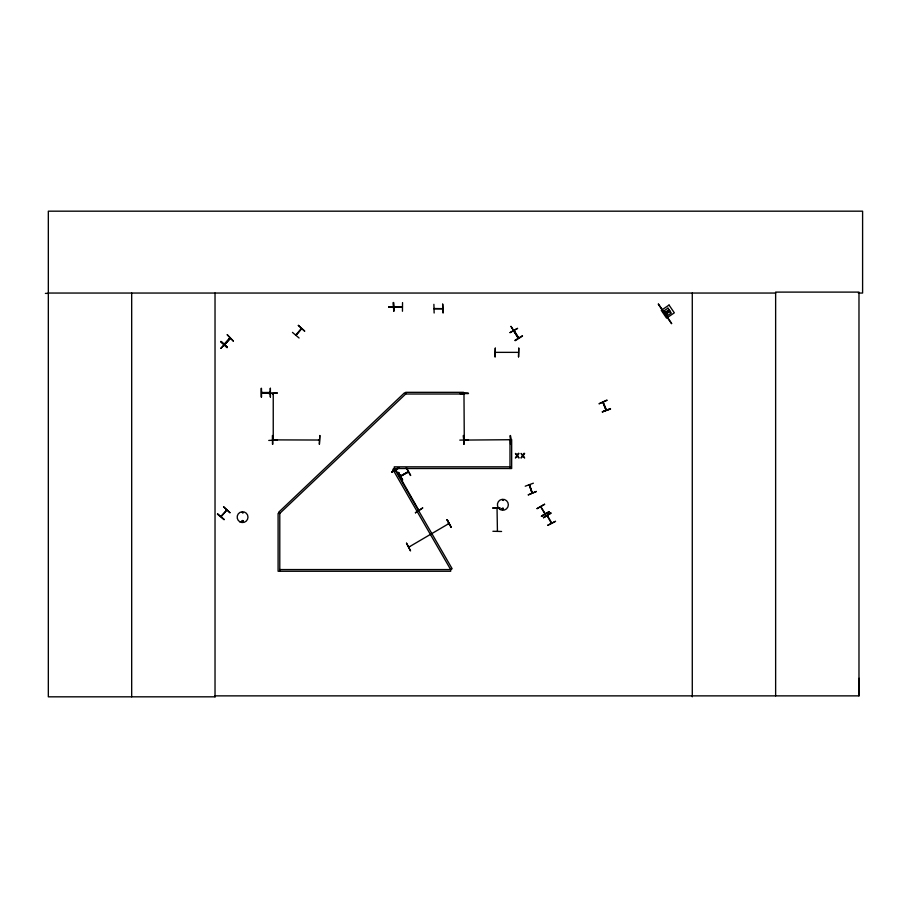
<?xml version="1.0" encoding="UTF-8"?>
<svg xmlns="http://www.w3.org/2000/svg" width="908" height="908" viewBox="0 0 908 908"><rect width="100%" height="100%" fill="white"/><g stroke="black" fill="none" stroke-linecap="round" stroke-linejoin="round"><path stroke-width="1.36" d="M393.357 302.546L393.766 311.228L393.323 302.546M393.709 311.228L393.686 302.557M402.448 311.262L402.539 302.591M858.355 293.046L862.6 293.046L862.6 211.178L48.328 211.178L48.328 696.822L215.151 696.822L215.037 695.869L858.979 695.869L859.104 678.31M606.09 410.257L602.889 402.187M529.466 484.713L532.043 492.919L529.239 484.849M464.329 394.288L463.977 393.505L464.283 439.971M243.038 512.77L242.164 512.407L242.947 512.861M243.333 521.408C241.358 518.207 242.288 524.404 243.253 520.817M502.056 508.594C503.509 511.613 503.963 506.516 502.192 508.423M503.441 508.968L502.362 508.525L503.236 509.184M409.678 546.559L408.884 547.07L448.927 523.553M408.305 472.024L400.655 475.974L401.642 475.758M407.431 472.523L408.135 472.115M408.157 472.035L400.848 476.257M273.297 394.288L273.285 393.686M226.728 510.114L220.95 516.3M497.051 508.457L497.425 531.248M229.338 338.661C233.787 334.382 213.925 355.732 230.155 338.355M514.166 331.636L514.2 330.625M518.752 337.912L518.286 337.095M395.604 470.094L396.047 470.843M395.877 470.741L395.899 469.879L418.792 510.251M418.35 509.604L418.997 509.921M540.725 506.743L544.982 514.098M545.288 513.78L540.759 506.721M242.13 520.942C243.015 523.428 243.083 518.99 242.13 521.464M502.533 499.922L503.282 500.49L502.499 500.036M434.047 308.527L442.639 308.652M602.912 402.38L606.101 410.2M261.629 392.551L262.594 392.54M296.53 334.609L295.668 334.961L301.433 328.821M301.399 328.787L295.951 335.279L301.558 328.673M269.336 392.494L270.312 392.937M272.899 439.722L273.773 440.017M463.931 439.722L464.771 439.688M509.615 440.074L510.398 439.722L463.954 440.074M402.46 306.779L393.97 306.654M529.205 484.997L532.372 492.885M396.297 470.696L395.865 469.947M418.282 509.536L418.736 510.171L418.35 509.501M224.117 344.223L229.928 338.026M408.736 546.673L409.565 546.73M261.72 392.551L270.187 392.46M269.517 392.449L270.3 392.789L261.652 392.892M319.241 439.688L318.492 440.108L319.355 439.722M292.455 332.385L299.072 338.003M298.346 325.37L304.759 331.216L298.323 325.393M224.276 519.467L217.704 513.803M221.234 516.618L226.796 510.092M221.007 341.431L227.329 347.367M224.719 343.587L224.06 344.291M301.093 328.537L300.957 329.286M669.082 309.798L667.584 310.82L668.674 312.409L670.172 311.399M510.069 332.623L517.628 328.344L510.046 332.589M514.961 340.318L522.35 335.767M515.199 340.693L522.52 336.039M391.938 472.137L398.113 467.961M391.723 471.751L398.135 467.995M398.294 468.267L391.881 472.024L399.418 467.734M406.58 543.177L410.541 550.906L406.466 543.234M448.847 523.598L448.098 524.041M449.006 523.859L448.427 524.245M537.059 508.582L544.584 504.269M541.474 516.198L548.977 511.84M541.497 516.255L549.011 511.896M550.759 512.975L543.472 517.708L550.736 512.941M543.438 517.662L550.952 513.304M547.853 525.267L555.571 521.283L547.819 525.221M400.655 475.974L407.919 471.74M402.414 480.15L398.487 472.398L402.448 480.128M406.421 467.813L410.45 475.508M606.873 400.076L599.008 403.788L606.998 400.383M602.345 411.926L610.358 408.577M610.505 408.929L602.299 411.812L610.516 408.963M525.233 486.2L533.371 483.192M532.065 492.908L529.614 484.849M270.119 392.88L261.742 392.88L262.412 392.494M402.278 307.165L393.902 307.074M547.354 515.46L551.655 522.894M442.627 304.157L443.252 312.817M442.729 308.743L434.047 308.834M434.137 313.01L433.899 304.339M270.278 388.306L270.334 396.978M268.757 393.414L277.428 392.994L268.757 393.539M463.5 393.073L468.471 393.482L459.789 393.516L468.471 393.357M261.175 397.034L261.152 388.363M272.389 435.534L272.479 444.216M463.421 435.534L463.954 444.216L463.466 435.534M272.945 439.881L273.739 439.688M277.439 440.062L268.757 440.437M468.471 439.949L459.789 440.119M509.524 440.028L510.307 440.028M510.898 444.205L510.364 435.534L510.841 440.494M499.094 507.81L492.896 508.049L500.331 508.026M492.896 507.992L499.094 508.015M492.896 531.282L501.579 531.475M45.4 293.386L48.328 293.375M48.328 293.046L775.636 293.046M495.348 352.361L518.491 352.361M272.865 439.881L319.264 440.028M509.99 466.837L394.276 466.837L394.276 468.517L452.127 568.726L450.674 569.566L279.789 569.566M603.196 402.165L606.43 409.928M217.421 514.144L224.06 519.716M220.701 341.749L227.034 347.685M518.32 337.969L514.132 330.66L518.706 337.799M669.332 310.377L669.718 310.956M668.685 310.071L669.775 311.671M664.338 312.25L666.234 315.042M658.459 304.032L671.704 323.52M658.266 304.169L671.511 323.657M446.918 519.875L451.299 527.366M544.596 504.281L537.093 508.639M548.943 511.794L541.44 516.141M551.36 523.167L547.149 515.789M406.387 467.836L410.722 475.349M398.385 472.455L402.721 479.969M272.899 394.288L273.24 393.595L273.24 439.881L273.331 439.188M442.752 304.157L442.877 312.829M510.421 435.534L510.546 444.216M464.283 393.595L464.283 394.378M464.272 439.097L464.283 439.881M463.784 435.534L463.84 444.216M272.752 435.534L272.809 444.216M270.391 388.306L270.391 396.978M261.481 388.363L261.538 397.034M858.979 695.869L858.979 292.104L775.636 292.104L775.636 695.869M692.282 293.046L692.282 696.822M509.99 468.517L509.99 439.597L511.669 439.597L511.669 468.517L394.276 468.517L392.824 469.368L450.674 569.566L450.674 571.257L278.098 571.257L278.098 513.406L279.789 513.406L405.683 394.004L463.534 394.004L463.534 392.324L405.683 392.324L405.683 394.004L404.525 392.789L278.631 512.26L279.789 513.474L279.789 571.257M215.026 293.046L215.026 696.822M131.683 293.046L131.683 696.822M388.59 307.086L402.062 307.313L388.59 307.086M272.865 393.595L272.899 394.447L272.865 393.595M518.343 453.421L517.231 455.226L515.438 453.421L516.856 455.714L515.404 458.007L517.197 456.179L519.013 458.007L517.571 455.68L519.013 453.421L518.343 453.421M523.973 453.421L522.86 455.226L521.079 453.421L522.486 455.714L521.033 458.007L522.826 456.179L524.642 458.007L523.201 455.68L524.642 453.421L523.973 453.421M223.584 506.778L229.94 512.714L223.584 506.778M227.261 334.746L233.265 341.033L227.261 334.746M230.042 338.559L220.848 348.388L230.042 338.559M669.048 305.054L661.274 310.343L666.551 318.118L674.326 312.829L669.048 305.054M667.97 308.152L664.384 310.593L667.698 315.485L671.284 313.044L667.97 308.152M666.892 311.296L665.791 312.034L666.881 313.635L667.97 312.885L666.892 311.296M511 326.403L518.071 337.867L511 326.403M422.663 507.981L415.421 512.782L422.663 507.981M447.224 519.694L451.197 527.423L447.19 519.716M536.322 491.489L528.308 494.849L536.322 491.489M495.291 348.173L495.076 356.855L495.291 348.173M518.763 348.173L518.547 356.855L518.763 348.173M319.809 435.534L319.389 444.216L319.809 435.534M227.295 347.401L220.962 341.476L227.25 347.446M500.126 509.513A5.493 5.493 0 0 0 508.355 504.757A5.493 5.493 0 0 0 500.126 500.013A5.493 5.493 0 0 0 500.126 509.513M239.871 521.839A5.414 5.414 0 0 0 247.986 517.151A5.414 5.414 0 0 0 239.871 512.464A5.414 5.414 0 0 0 239.871 521.839"/></g></svg>
